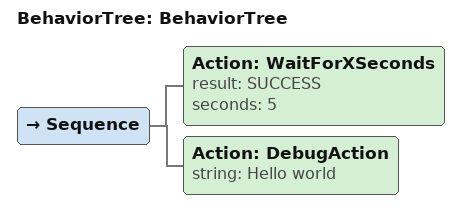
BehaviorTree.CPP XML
<?xml version="1.0"?>
<root main_tree_to_execute="BehaviorTree">
    <BehaviorTree ID="BehaviorTree">
        <Sequence>
            <Action ID="WaitForXSeconds" result="SUCCESS" seconds="5"/>
            <Action ID="DebugAction" string="Hello world"/>
        </Sequence>
    </BehaviorTree>
</root>
